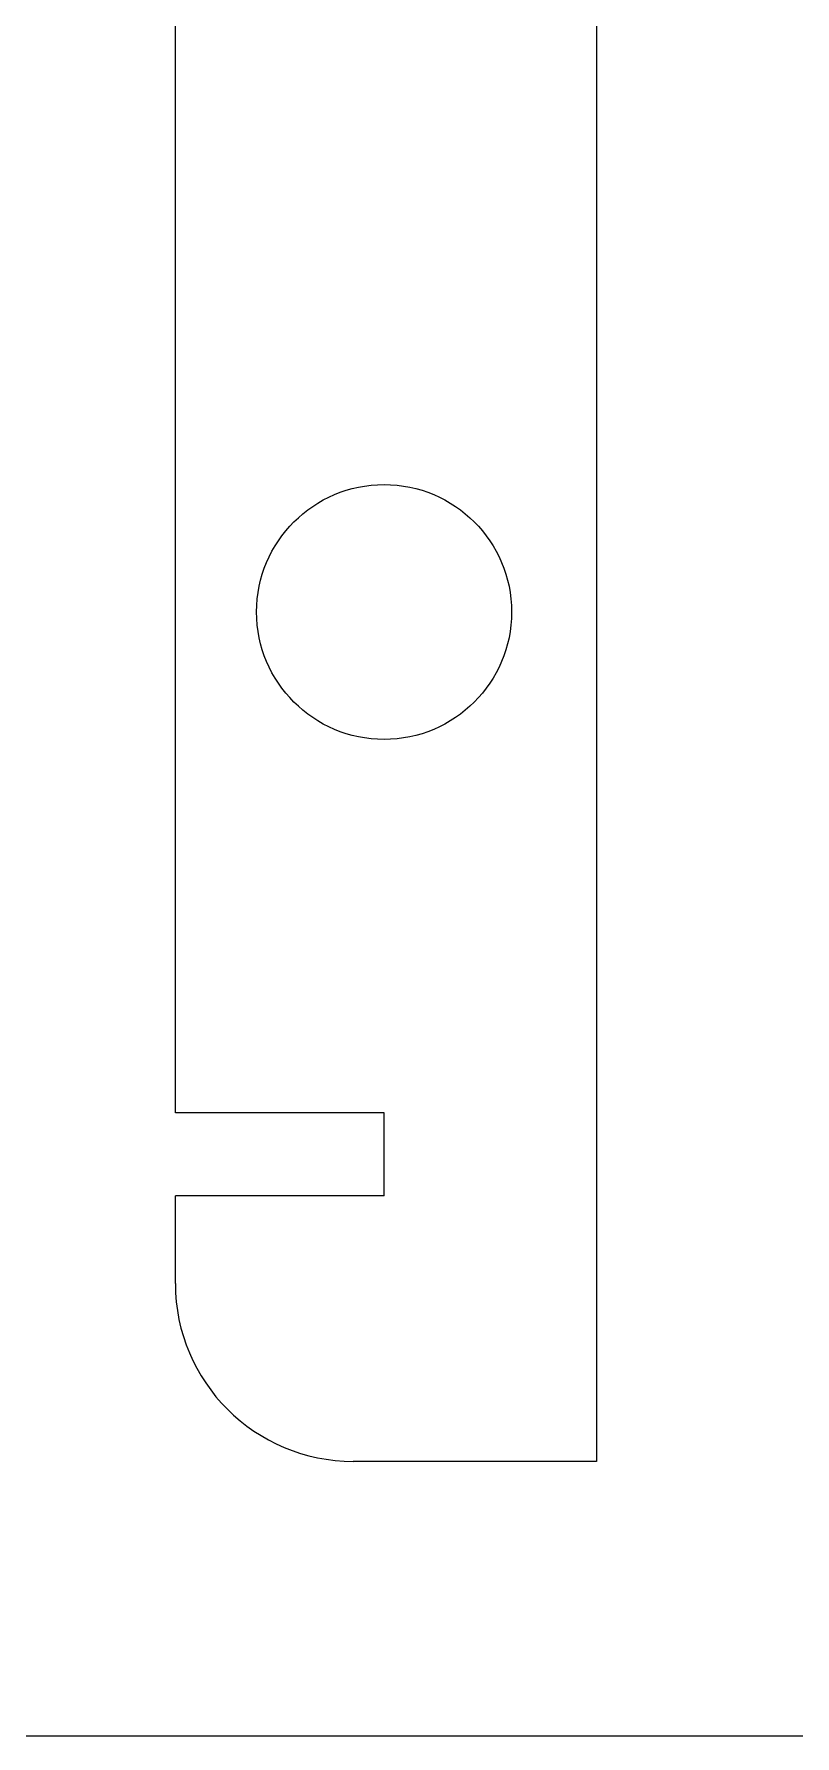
# Model space of a CAD drawing. Header units: millimetres. Extents: x -1000 to 1437, y -200 to 1019.
# Drawn here: x 368.9 to 547.8, y -200 to 200.8 of the extents above; entities that cross this region are included whole.
import ezdxf

# ---------------------------------------------------------------- set-up
doc = ezdxf.new("R2010")
doc.units = ezdxf.units.MM
doc.layers.get('0').update_dxf_attribs({"linetype": 'CONTINUOUS', "lineweight": 5, "true_color": 0xffffff})

# ---------------------------------------------------------------- blocks, each defined once
blk = doc.blocks.new('CUT002_CS')
at = {"color": 0}
for p, q in [((732.5, 537.5), (732.5, -537.5)), ((633.397248, -455.4), (633.397248, 475)), ((682.5, -455.4), (633.397248, -455.4)), ((682.5, -475), (682.5, -455.4)), ((682.5, -475), (633.397248, -475)), ((633.397248, -495.640839), (633.397248, -475)), ((732.5, -537.5), (675.256409, -537.5))]:
    blk.add_line(p, q, dxfattribs=at)
blk.add_circle((682.5, -337.5), 30, dxfattribs=at)
blk.add_arc((675.256409, -495.640839), 41.859161, -180, -90, dxfattribs=at)

msp = doc.modelspace()

# ---------------------------------------------------------------- linework, layer by layer
at = {"flags": 128}
msp.add_lwpolyline([(-1000, -200), (1437, -200), (1437, 1019), (-1000, 1019)], close=True, dxfattribs=at)

# ---------------------------------------------------------------- block references
at = {"color": 0}
msp.add_blockref('CUT002_CS', (-231.31, 402.16), dxfattribs=at)

doc.saveas('drawing.dxf')
